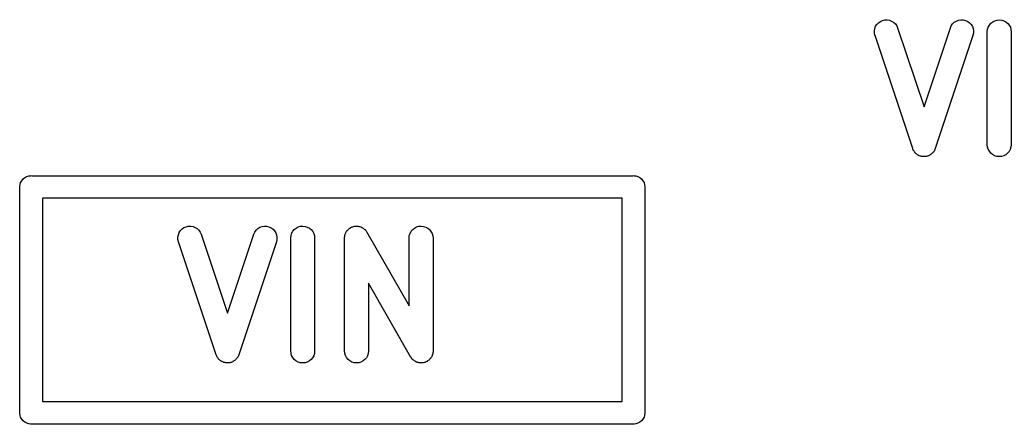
# Model space of a CAD drawing. Extents: x 100.6 to 144.5, y -108 to -92.
# Drawn here: x 100.64 to 105.91, y -95.66 to -93.51 of the extents above; entities that cross this region are included whole.
import ezdxf

# ---------------------------------------------------------------- set-up
doc = ezdxf.new("R2010")
doc.units = 0
doc.header["$MEASUREMENT"] = 0
doc.layers.add('BLACK', color=7, linetype='CONTINUOUS')

msp = doc.modelspace()

# ---------------------------------------------------------------- linework, layer by layer
at = {"layer": 'BLACK', "linetype": 'CONTINUOUS'}
for p, q in [((105.202, -93.5271), (105.212, -93.52)), ((105.212, -93.52), (105.223, -93.515)), ((105.223, -93.515), (105.235, -93.5124)), ((105.235, -93.5124), (105.248, -93.5121)), ((105.248, -93.5121), (105.26, -93.5143)), ((105.26, -93.5143), (105.271, -93.5187)), ((105.271, -93.5187), (105.282, -93.5254)), ((105.604, -93.5248), (105.615, -93.5183)), ((105.615, -93.5183), (105.627, -93.514)), ((105.627, -93.514), (105.639, -93.5121)), ((105.639, -93.5121), (105.651, -93.5125)), ((105.651, -93.5125), (105.663, -93.5153)), ((105.663, -93.5153), (105.675, -93.5205)), ((105.675, -93.5205), (105.685, -93.5277)), ((105.798, -93.5301), (105.808, -93.5223)), ((105.808, -93.5223), (105.819, -93.5166)), ((105.819, -93.5166), (105.831, -93.5131)), ((105.831, -93.5131), (105.843, -93.5119)), ((105.843, -93.5119), (105.856, -93.5132)), ((105.856, -93.5132), (105.867, -93.5169)), ((105.867, -93.5169), (105.878, -93.5228)), ((105.878, -93.5228), (105.888, -93.5307)), ((105.18, -93.5702), (105.182, -93.558)), ((105.18, -93.5825), (105.18, -93.5702)), ((105.182, -93.558), (105.186, -93.5464)), ((105.186, -93.5464), (105.193, -93.536)), ((105.193, -93.536), (105.202, -93.5271)), ((105.282, -93.5254), (105.291, -93.5339)), ((105.291, -93.5339), (105.298, -93.544)), ((105.298, -93.544), (105.303, -93.5553)), ((105.303, -93.5553), (105.443, -93.9746)), ((105.443, -93.9746), (105.583, -93.5553)), ((105.583, -93.5545), (105.588, -93.5433)), ((105.583, -93.5553), (105.583, -93.5545)), ((105.588, -93.5433), (105.595, -93.5332)), ((105.595, -93.5332), (105.604, -93.5248)), ((105.685, -93.5277), (105.693, -93.5367)), ((105.693, -93.5367), (105.7, -93.5472)), ((105.7, -93.5472), (105.704, -93.5588)), ((105.704, -93.5588), (105.706, -93.571)), ((105.706, -93.571), (105.706, -93.5834)), ((105.779, -93.5745), (105.781, -93.5622)), ((105.779, -93.5754), (105.779, -93.5745)), ((105.779, -94.1754), (105.779, -93.5754)), ((105.781, -93.5622), (105.784, -93.5504)), ((105.784, -93.5504), (105.79, -93.5396)), ((105.79, -93.5396), (105.798, -93.5301)), ((105.888, -93.5307), (105.896, -93.5403)), ((105.896, -93.5403), (105.902, -93.5512)), ((105.902, -93.5512), (105.905, -93.5631)), ((105.905, -93.5631), (105.906, -93.5754)), ((105.906, -93.5754), (105.906, -94.1754)), ((105.182, -93.5947), (105.18, -93.5825)), ((105.183, -93.5955), (105.182, -93.5947)), ((105.383, -94.1955), (105.183, -93.5955)), ((105.703, -93.5955), (105.503, -94.1955)), ((105.706, -93.5834), (105.703, -93.5955)), ((105.384, -94.1995), (105.383, -94.1955)), ((105.386, -94.2036), (105.384, -94.1995)), ((105.387, -94.2052), (105.386, -94.2036)), ((105.388, -94.2068), (105.387, -94.2052)), ((105.39, -94.2104), (105.388, -94.2068)), ((105.498, -94.2076), (105.495, -94.2111)), ((105.499, -94.2044), (105.498, -94.206)), ((105.498, -94.206), (105.498, -94.2076)), ((105.501, -94.2003), (105.499, -94.2044)), ((105.503, -94.1963), (105.501, -94.2003)), ((105.503, -94.1955), (105.503, -94.1963)), ((105.781, -94.1878), (105.779, -94.1754)), ((105.784, -94.1996), (105.781, -94.1878)), ((105.79, -94.2106), (105.784, -94.1996)), ((105.901, -94.2004), (105.895, -94.2113)), ((105.905, -94.1886), (105.901, -94.2004)), ((105.906, -94.1763), (105.905, -94.1886)), ((105.906, -94.1754), (105.906, -94.1763)), ((105.393, -94.2141), (105.39, -94.2104)), ((105.394, -94.2155), (105.393, -94.2141)), ((105.395, -94.2169), (105.394, -94.2155)), ((105.398, -94.22), (105.395, -94.2169)), ((105.401, -94.2232), (105.398, -94.22)), ((105.402, -94.2242), (105.401, -94.2232)), ((105.404, -94.2255), (105.402, -94.2242)), ((105.407, -94.2278), (105.404, -94.2255)), ((105.411, -94.2304), (105.407, -94.2278)), ((105.413, -94.2311), (105.411, -94.2304)), ((105.414, -94.2321), (105.413, -94.2311)), ((105.418, -94.2337), (105.414, -94.2321)), ((105.422, -94.2355), (105.418, -94.2337)), ((105.424, -94.2359), (105.422, -94.2355)), ((105.426, -94.2366), (105.424, -94.2359)), ((105.43, -94.2374), (105.426, -94.2366)), ((105.434, -94.2384), (105.43, -94.2374)), ((105.436, -94.2384), (105.434, -94.2384)), ((105.438, -94.2387), (105.436, -94.2384)), ((105.442, -94.2386), (105.438, -94.2387)), ((105.447, -94.2388), (105.442, -94.2386)), ((105.449, -94.2385), (105.447, -94.2388)), ((105.45, -94.2385), (105.449, -94.2385)), ((105.455, -94.2375), (105.45, -94.2385)), ((105.459, -94.2368), (105.455, -94.2375)), ((105.461, -94.2362), (105.459, -94.2368)), ((105.463, -94.2358), (105.461, -94.2362)), ((105.467, -94.234), (105.463, -94.2358)), ((105.471, -94.2325), (105.467, -94.234)), ((105.472, -94.2316), (105.471, -94.2325)), ((105.474, -94.2308), (105.472, -94.2316)), ((105.477, -94.2283), (105.474, -94.2308)), ((105.481, -94.226), (105.477, -94.2283)), ((105.483, -94.2248), (105.481, -94.226)), ((105.484, -94.2238), (105.483, -94.2248)), ((105.487, -94.2206), (105.484, -94.2238)), ((105.49, -94.2176), (105.487, -94.2206)), ((105.491, -94.2162), (105.49, -94.2176)), ((105.493, -94.2148), (105.491, -94.2162)), ((105.495, -94.2111), (105.493, -94.2148)), ((105.798, -94.2202), (105.79, -94.2106)), ((105.807, -94.2281), (105.798, -94.2202)), ((105.818, -94.234), (105.807, -94.2281)), ((105.83, -94.2376), (105.818, -94.234)), ((105.842, -94.2389), (105.83, -94.2376)), ((105.855, -94.2378), (105.842, -94.2389)), ((105.867, -94.2343), (105.855, -94.2378)), ((105.878, -94.2286), (105.867, -94.2343)), ((105.887, -94.2208), (105.878, -94.2286)), ((105.895, -94.2113), (105.887, -94.2208)), ((100.644, -94.3769), (100.65, -94.3665)), ((100.65, -94.3665), (100.657, -94.3574)), ((100.657, -94.3574), (100.667, -94.3499)), ((100.667, -94.3499), (100.677, -94.3443)), ((100.677, -94.3443), (100.688, -94.3409)), ((100.688, -94.3409), (100.697, -94.34)), ((100.697, -94.34), (100.7, -94.3397)), ((100.7, -94.3397), (100.703, -94.34)), ((100.703, -94.34), (103.897, -94.34)), ((103.897, -94.34), (103.9, -94.3397)), ((103.9, -94.3397), (103.903, -94.34)), ((103.903, -94.34), (103.912, -94.3409)), ((103.912, -94.3409), (103.923, -94.3443)), ((103.923, -94.3443), (103.933, -94.3499)), ((103.933, -94.3499), (103.943, -94.3574)), ((103.943, -94.3574), (103.95, -94.3665)), ((103.95, -94.3665), (103.956, -94.3769)), ((100.64, -94.4), (100.641, -94.3882)), ((100.64, -94.4029), (100.64, -94.4)), ((100.64, -95.597), (100.64, -94.4029)), ((100.641, -94.3882), (100.644, -94.3769)), ((103.956, -94.3769), (103.959, -94.3882)), ((103.959, -94.3882), (103.96, -94.4)), ((103.96, -94.4), (103.96, -94.4029)), ((103.96, -94.4029), (103.96, -95.5971)), ((100.76, -94.46), (100.76, -95.54)), ((103.84, -94.46), (100.76, -94.46)), ((103.84, -95.54), (103.84, -94.46)), ((101.493, -94.632), (101.502, -94.6231)), ((101.502, -94.6231), (101.512, -94.616)), ((101.512, -94.616), (101.523, -94.611)), ((101.523, -94.611), (101.535, -94.6084)), ((101.535, -94.6084), (101.548, -94.6081)), ((101.548, -94.6081), (101.56, -94.6103)), ((101.56, -94.6103), (101.571, -94.6147)), ((101.571, -94.6147), (101.582, -94.6214)), ((101.582, -94.6214), (101.591, -94.6299)), ((101.591, -94.6299), (101.598, -94.64)), ((101.888, -94.6393), (101.895, -94.6292)), ((101.895, -94.6292), (101.904, -94.6208)), ((101.904, -94.6208), (101.915, -94.6143)), ((101.915, -94.6143), (101.927, -94.61)), ((101.927, -94.61), (101.939, -94.608)), ((101.939, -94.608), (101.951, -94.6085)), ((101.951, -94.6085), (101.963, -94.6113)), ((101.963, -94.6113), (101.975, -94.6165)), ((101.975, -94.6165), (101.985, -94.6237)), ((101.985, -94.6237), (101.993, -94.6327)), ((102.09, -94.6356), (102.098, -94.6261)), ((102.098, -94.6261), (102.108, -94.6183)), ((102.108, -94.6183), (102.119, -94.6126)), ((102.119, -94.6126), (102.131, -94.6091)), ((102.131, -94.6091), (102.143, -94.6079)), ((102.143, -94.6079), (102.156, -94.6092)), ((102.156, -94.6092), (102.167, -94.6129)), ((102.167, -94.6129), (102.178, -94.6188)), ((102.178, -94.6188), (102.188, -94.6267)), ((102.188, -94.6267), (102.196, -94.6363)), ((102.379, -94.6321), (102.382, -94.6292)), ((102.382, -94.6292), (102.384, -94.6261)), ((102.384, -94.6261), (102.386, -94.6247)), ((102.386, -94.6247), (102.387, -94.6232)), ((102.387, -94.6232), (102.391, -94.6208)), ((102.391, -94.6208), (102.394, -94.6183)), ((102.394, -94.6183), (102.396, -94.6173)), ((102.396, -94.6173), (102.397, -94.6161)), ((102.397, -94.6161), (102.401, -94.6144)), ((102.401, -94.6144), (102.405, -94.6126)), ((102.405, -94.6126), (102.407, -94.6119)), ((102.407, -94.6119), (102.409, -94.6111)), ((102.409, -94.6111), (102.413, -94.6102)), ((102.413, -94.6102), (102.417, -94.6091)), ((102.417, -94.6091), (102.419, -94.6089)), ((102.419, -94.6089), (102.421, -94.6084)), ((102.421, -94.6084), (102.425, -94.6083)), ((102.425, -94.6083), (102.429, -94.6079)), ((102.429, -94.6079), (102.431, -94.6082)), ((102.431, -94.6082), (102.433, -94.6081)), ((102.433, -94.6081), (102.437, -94.6088)), ((102.437, -94.6088), (102.441, -94.6092)), ((102.441, -94.6092), (102.443, -94.6099)), ((102.443, -94.6099), (102.445, -94.6102)), ((102.445, -94.6102), (102.449, -94.6117)), ((102.449, -94.6117), (102.453, -94.6129)), ((102.453, -94.6129), (102.455, -94.6139)), ((102.455, -94.6139), (102.457, -94.6147)), ((102.457, -94.6147), (102.46, -94.6168)), ((102.46, -94.6168), (102.464, -94.6188)), ((102.464, -94.6188), (102.466, -94.6201)), ((102.466, -94.6201), (102.468, -94.6213)), ((102.468, -94.6213), (102.47, -94.6241)), ((102.47, -94.6241), (102.474, -94.6267)), ((102.474, -94.6267), (102.475, -94.6283)), ((102.475, -94.6283), (102.477, -94.6298)), ((102.477, -94.6298), (102.479, -94.6331)), ((102.719, -94.6356), (102.727, -94.6261)), ((102.727, -94.6261), (102.737, -94.6183)), ((102.737, -94.6183), (102.748, -94.6126)), ((102.748, -94.6126), (102.76, -94.6091)), ((102.76, -94.6091), (102.772, -94.6079)), ((102.772, -94.6079), (102.784, -94.6092)), ((102.784, -94.6092), (102.796, -94.6129)), ((102.796, -94.6129), (102.807, -94.6188)), ((102.807, -94.6188), (102.816, -94.6267)), ((102.816, -94.6267), (102.824, -94.6363)), ((101.48, -94.6662), (101.482, -94.654)), ((101.48, -94.6785), (101.48, -94.6662)), ((101.482, -94.6907), (101.48, -94.6785)), ((101.482, -94.654), (101.486, -94.6424)), ((101.486, -94.6424), (101.493, -94.632)), ((101.598, -94.64), (101.603, -94.6513)), ((101.603, -94.6513), (101.743, -95.0706)), ((101.743, -95.0706), (101.883, -94.6513)), ((101.883, -94.6505), (101.888, -94.6393)), ((101.883, -94.6513), (101.883, -94.6505)), ((101.993, -94.6327), (102, -94.6432)), ((102, -94.6432), (102.004, -94.6548)), ((102.006, -94.6794), (102.003, -94.6915)), ((102.004, -94.6548), (102.006, -94.667)), ((102.006, -94.667), (102.006, -94.6794)), ((102.079, -94.6705), (102.081, -94.6582)), ((102.079, -94.6714), (102.079, -94.6705)), ((102.079, -95.2714), (102.079, -94.6714)), ((102.081, -94.6582), (102.084, -94.6464)), ((102.084, -94.6464), (102.09, -94.6356)), ((102.196, -94.6363), (102.202, -94.6472)), ((102.202, -94.6472), (102.205, -94.6591)), ((102.205, -94.6591), (102.206, -94.6714)), ((102.206, -94.6714), (102.206, -95.2714)), ((102.365, -94.6663), (102.366, -94.6623)), ((102.365, -94.6684), (102.365, -94.6663)), ((102.365, -94.6705), (102.365, -94.6684)), ((102.365, -94.6714), (102.365, -94.6705)), ((102.365, -95.2714), (102.365, -94.6714)), ((102.366, -94.6582), (102.367, -94.6562)), ((102.366, -94.6623), (102.366, -94.6582)), ((102.367, -94.6541), (102.369, -94.6503)), ((102.367, -94.6562), (102.367, -94.6541)), ((102.369, -94.6503), (102.37, -94.6464)), ((102.37, -94.6464), (102.371, -94.6445)), ((102.371, -94.6445), (102.372, -94.6425)), ((102.372, -94.6425), (102.374, -94.6391)), ((102.374, -94.6391), (102.376, -94.6356)), ((102.376, -94.6356), (102.378, -94.6339)), ((102.378, -94.6339), (102.379, -94.6321)), ((102.479, -94.6331), (102.481, -94.6363)), ((102.481, -94.6363), (102.482, -94.6382)), ((102.482, -94.6382), (102.484, -94.6399)), ((102.484, -94.6399), (102.708, -95.0323)), ((102.708, -94.6705), (102.709, -94.6582)), ((102.708, -94.6714), (102.708, -94.6705)), ((102.708, -95.0323), (102.708, -94.6714)), ((102.709, -94.6582), (102.713, -94.6464)), ((102.713, -94.6464), (102.719, -94.6356)), ((102.824, -94.6363), (102.83, -94.6472)), ((102.83, -94.6472), (102.834, -94.6591)), ((102.834, -94.6591), (102.835, -94.6714)), ((102.835, -94.6714), (102.835, -95.2714)), ((101.483, -94.6915), (101.482, -94.6907)), ((101.683, -95.2915), (101.483, -94.6915)), ((102.003, -94.6915), (101.803, -95.2915)), ((102.716, -95.3029), (102.492, -94.9105)), ((102.492, -94.9105), (102.492, -95.2714)), ((101.684, -95.2955), (101.683, -95.2915)), ((101.686, -95.2996), (101.684, -95.2955)), ((101.687, -95.3012), (101.686, -95.2996)), ((101.688, -95.3028), (101.687, -95.3012)), ((101.69, -95.3064), (101.688, -95.3028)), ((101.693, -95.3101), (101.69, -95.3064)), ((101.694, -95.3115), (101.693, -95.3101)), ((101.695, -95.313), (101.694, -95.3115)), ((101.698, -95.316), (101.695, -95.313)), ((101.79, -95.3136), (101.787, -95.3166)), ((101.791, -95.3122), (101.79, -95.3136)), ((101.793, -95.3108), (101.791, -95.3122)), ((101.795, -95.3071), (101.793, -95.3108)), ((101.798, -95.3036), (101.795, -95.3071)), ((101.799, -95.3004), (101.798, -95.302)), ((101.798, -95.302), (101.798, -95.3036)), ((101.801, -95.2963), (101.799, -95.3004)), ((101.803, -95.2923), (101.801, -95.2963)), ((101.803, -95.2915), (101.803, -95.2923)), ((102.081, -95.2838), (102.079, -95.2714)), ((102.084, -95.2956), (102.081, -95.2838)), ((102.09, -95.3066), (102.084, -95.2956)), ((102.098, -95.3162), (102.09, -95.3066)), ((102.195, -95.3073), (102.187, -95.3168)), ((102.201, -95.2964), (102.195, -95.3073)), ((102.205, -95.2846), (102.201, -95.2964)), ((102.206, -95.2723), (102.205, -95.2846)), ((102.206, -95.2714), (102.206, -95.2723)), ((102.366, -95.2838), (102.365, -95.2714)), ((102.37, -95.2956), (102.366, -95.2838)), ((102.376, -95.3066), (102.37, -95.2956)), ((102.384, -95.3162), (102.376, -95.3066)), ((102.481, -95.3073), (102.473, -95.3168)), ((102.487, -95.2964), (102.481, -95.3073)), ((102.491, -95.2846), (102.487, -95.2964)), ((102.492, -95.2723), (102.491, -95.2846)), ((102.492, -95.2714), (102.492, -95.2723)), ((102.718, -95.3047), (102.716, -95.3029)), ((102.719, -95.3066), (102.718, -95.3047)), ((102.721, -95.3097), (102.719, -95.3066)), ((102.723, -95.313), (102.721, -95.3097)), ((102.725, -95.3145), (102.723, -95.313)), ((102.726, -95.3162), (102.725, -95.3145)), ((102.818, -95.3137), (102.816, -95.3168)), ((102.821, -95.3107), (102.818, -95.3137)), ((102.822, -95.3089), (102.821, -95.3107)), ((102.824, -95.3073), (102.822, -95.3089)), ((102.826, -95.3037), (102.824, -95.3073)), ((102.828, -95.3003), (102.826, -95.3037)), ((102.829, -95.2983), (102.828, -95.3003)), ((102.83, -95.2964), (102.829, -95.2983)), ((102.831, -95.2926), (102.83, -95.2964)), ((102.833, -95.2888), (102.831, -95.2926)), ((102.834, -95.2846), (102.833, -95.2867)), ((102.833, -95.2867), (102.833, -95.2888)), ((102.835, -95.2766), (102.834, -95.2806)), ((102.834, -95.2806), (102.834, -95.2846)), ((102.835, -95.2714), (102.835, -95.2723)), ((102.835, -95.2723), (102.835, -95.2744)), ((102.835, -95.2744), (102.835, -95.2766)), ((101.701, -95.3192), (101.698, -95.316)), ((101.702, -95.3202), (101.701, -95.3192)), ((101.704, -95.3215), (101.702, -95.3202)), ((101.707, -95.3238), (101.704, -95.3215)), ((101.711, -95.3264), (101.707, -95.3238)), ((101.713, -95.3271), (101.711, -95.3264)), ((101.714, -95.3281), (101.713, -95.3271)), ((101.718, -95.3297), (101.714, -95.3281)), ((101.722, -95.3315), (101.718, -95.3297)), ((101.724, -95.3319), (101.722, -95.3315)), ((101.726, -95.3326), (101.724, -95.3319)), ((101.73, -95.3334), (101.726, -95.3326)), ((101.734, -95.3344), (101.73, -95.3334)), ((101.736, -95.3344), (101.734, -95.3344)), ((101.738, -95.3347), (101.736, -95.3344)), ((101.742, -95.3346), (101.738, -95.3347)), ((101.747, -95.3348), (101.742, -95.3346)), ((101.749, -95.3345), (101.747, -95.3348)), ((101.75, -95.3345), (101.749, -95.3345)), ((101.755, -95.3335), (101.75, -95.3345)), ((101.759, -95.3328), (101.755, -95.3335)), ((101.761, -95.3322), (101.759, -95.3328)), ((101.763, -95.3318), (101.761, -95.3322)), ((101.767, -95.33), (101.763, -95.3318)), ((101.771, -95.3285), (101.767, -95.33)), ((101.772, -95.3276), (101.771, -95.3285)), ((101.774, -95.3268), (101.772, -95.3276)), ((101.777, -95.3243), (101.774, -95.3268)), ((101.781, -95.322), (101.777, -95.3243)), ((101.783, -95.3208), (101.781, -95.322)), ((101.784, -95.3198), (101.783, -95.3208)), ((101.787, -95.3166), (101.784, -95.3198)), ((102.107, -95.3241), (102.098, -95.3162)), ((102.118, -95.33), (102.107, -95.3241)), ((102.13, -95.3336), (102.118, -95.33)), ((102.142, -95.3349), (102.13, -95.3336)), ((102.155, -95.3338), (102.142, -95.3349)), ((102.167, -95.3303), (102.155, -95.3338)), ((102.178, -95.3246), (102.167, -95.3303)), ((102.187, -95.3168), (102.178, -95.3246)), ((102.393, -95.3241), (102.384, -95.3162)), ((102.404, -95.33), (102.393, -95.3241)), ((102.416, -95.3336), (102.404, -95.33)), ((102.428, -95.3349), (102.416, -95.3336)), ((102.44, -95.3338), (102.428, -95.3349)), ((102.452, -95.3303), (102.44, -95.3338)), ((102.463, -95.3246), (102.452, -95.3303)), ((102.473, -95.3168), (102.463, -95.3246)), ((102.73, -95.3188), (102.726, -95.3162)), ((102.732, -95.3216), (102.73, -95.3188)), ((102.734, -95.3227), (102.732, -95.3216)), ((102.736, -95.3241), (102.734, -95.3227)), ((102.74, -95.326), (102.736, -95.3241)), ((102.743, -95.3282), (102.74, -95.326)), ((102.745, -95.3289), (102.743, -95.3282)), ((102.747, -95.33), (102.745, -95.3289)), ((102.751, -95.3312), (102.747, -95.33)), ((102.755, -95.3326), (102.751, -95.3312)), ((102.757, -95.333), (102.755, -95.3326)), ((102.759, -95.3336), (102.757, -95.333)), ((102.763, -95.3341), (102.759, -95.3336)), ((102.767, -95.3348), (102.763, -95.3341)), ((102.769, -95.3347), (102.767, -95.3348)), ((102.771, -95.3349), (102.769, -95.3347)), ((102.775, -95.3346), (102.771, -95.3349)), ((102.779, -95.3345), (102.775, -95.3346)), ((102.781, -95.334), (102.779, -95.3345)), ((102.783, -95.3338), (102.781, -95.334)), ((102.787, -95.3327), (102.783, -95.3338)), ((102.791, -95.3318), (102.787, -95.3327)), ((102.793, -95.3309), (102.791, -95.3318)), ((102.795, -95.3303), (102.793, -95.3309)), ((102.799, -95.3284), (102.795, -95.3303)), ((102.803, -95.3268), (102.799, -95.3284)), ((102.804, -95.3256), (102.803, -95.3268)), ((102.806, -95.3246), (102.804, -95.3256)), ((102.809, -95.322), (102.806, -95.3246)), ((102.813, -95.3197), (102.809, -95.322)), ((102.814, -95.3181), (102.813, -95.3197)), ((102.816, -95.3168), (102.814, -95.3181)), ((100.76, -95.54), (103.84, -95.54)), ((100.64, -95.6), (100.64, -95.597)), ((100.641, -95.6118), (100.64, -95.6)), ((100.644, -95.6231), (100.641, -95.6118)), ((100.65, -95.6335), (100.644, -95.6231)), ((103.956, -95.6231), (103.95, -95.6335)), ((103.959, -95.6118), (103.956, -95.6231)), ((103.96, -95.6), (103.959, -95.6118)), ((103.96, -95.5971), (103.96, -95.6)), ((100.657, -95.6426), (100.65, -95.6335)), ((100.667, -95.6501), (100.657, -95.6426)), ((100.677, -95.6557), (100.667, -95.6501)), ((100.688, -95.6591), (100.677, -95.6557)), ((100.697, -95.66), (100.688, -95.6591)), ((100.7, -95.6603), (100.697, -95.66)), ((100.697, -95.66), (100.697, -95.66)), ((100.703, -95.66), (100.7, -95.6603)), ((103.897, -95.66), (100.703, -95.66)), ((103.9, -95.6603), (103.897, -95.66)), ((103.903, -95.66), (103.9, -95.6603)), ((103.912, -95.6591), (103.903, -95.66)), ((103.903, -95.66), (103.903, -95.66)), ((103.923, -95.6557), (103.912, -95.6591)), ((103.933, -95.6501), (103.923, -95.6557)), ((103.943, -95.6426), (103.933, -95.6501)), ((103.95, -95.6335), (103.943, -95.6426))]:
    msp.add_line(p, q, dxfattribs=at)

doc.saveas('drawing.dxf')
